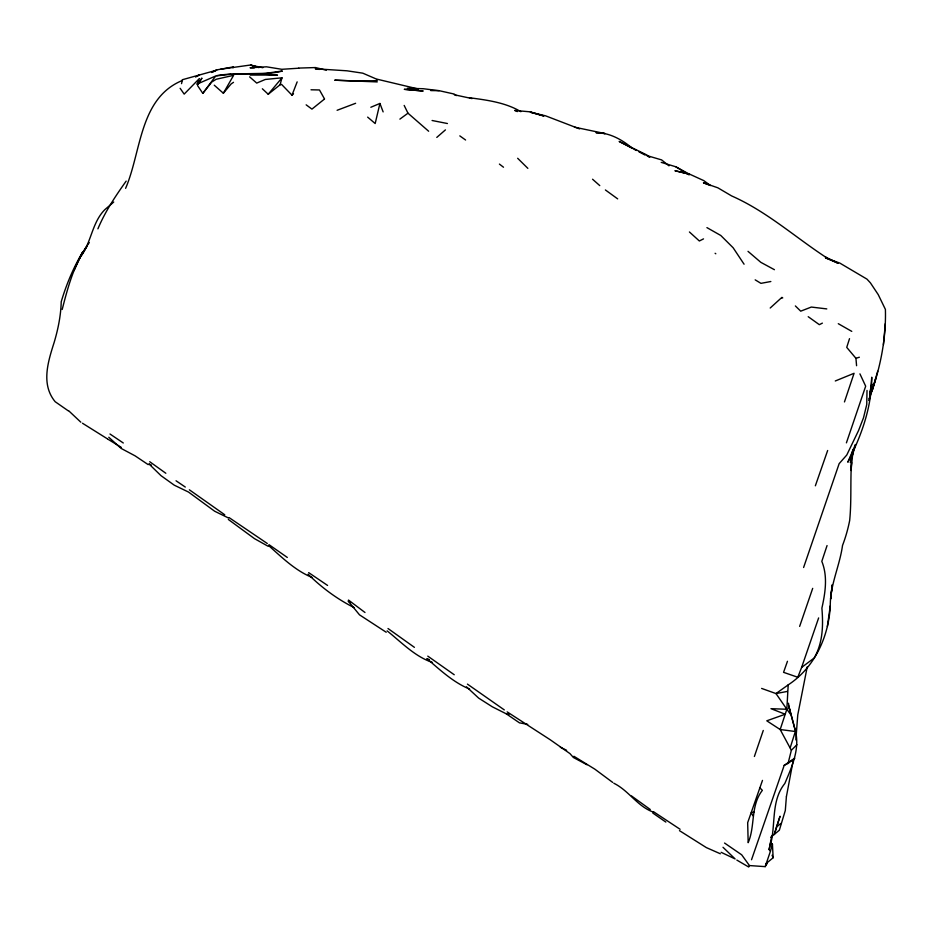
<?xml version="1.0" encoding="UTF-8"?>
<svg xmlns="http://www.w3.org/2000/svg" width="932" height="932" viewBox="0 0 932 932"><rect width="100%" height="100%" fill="white"/><g stroke="black" fill="none" stroke-linecap="round" stroke-linejoin="round"><path stroke-width="1.4" d="M867.016 390.438L866.737 404.593L863.51 417.781L858.605 430.421L846.769 455.026L839.149 463.647L803.605 567.495M759.848 787.785L762.353 790.348C750.295 805.807 755.433 825.775 748.175 842.691L747.674 822.665L762.481 780.399M751.53 859.735L784.208 765.323L788.064 763.436L791.35 750.272L780.177 729.535L786.841 709.264L788.204 684.869C814.556 667.673 828.781 636.673 830.272 605.8C830.121 584.842 839.685 566.004 842.528 545.441C845.627 537.345 847.992 529.003 849.669 520.499C851.592 501.381 850.287 481.716 851.487 462.377L851.114 470.52M795.858 739.926L797.757 714.902L807.263 666.729M786.387 796.802L785.303 810.537L779.338 830.226L770.787 837.262M869.975 398.267L871.746 377.215C871.769 407.272 861.378 435.827 847.817 462.225L855.436 444.541M770.38 845.196C776.03 824.68 770.659 800.972 784.837 783.486C791.955 766.558 800.32 748.617 795.136 729.873L788.798 706.165L795.136 729.873M869.23 398.651C879.831 370.167 886.274 339.912 885.4 309.401L878.224 294.605L870.406 282.85L866.958 279.122L839.79 263.069L825.461 257.849L838.159 263.29L825.519 257.034M883.454 344.642L885.318 323.625M851.137 469.646L853.06 450.086M832.194 584.795L830.61 599.043L832.183 585.319M793.214 760.43L786.398 796.65M827.371 626.479L830.272 605.8M852.99 450.098L852.128 455.725L853.456 449.038M869.16 400.585L869.568 397.871M869.975 395.156L870.593 391.079M869.195 400.539L869.626 397.801M870.069 395.063L871.804 384.089L869.894 392.011M852.663 450.471L850.392 462.552L855.553 444.564M724.548 843.041L741.686 854.807L749.433 865.56L765.172 866.632L770.438 851.254L769.11 849.553L771.708 836.167M62.199 309.471C68.094 286.299 74.676 262.032 89.297 242.588M769.11 849.553L770.601 842.656L772.43 844.136L773.141 857.731L765.638 863.964M370.831 107.262L379.918 103.452L375.177 123.537L367.662 117.129M181.53 83.647L182.497 79.686L216.702 70.168L211.611 72.475M262.358 88.785L268.218 94.249L280.054 84.789L281.988 77.81L265.305 79.465L256.719 83.088L249.636 76.878M770.438 851.254L772.43 844.136M877.688 371.251L871.991 391.009L875.894 378.043M776.519 826.929L774.282 834.524L780.061 816.211L776.519 826.929L781.016 823.387M770.205 308.014L781.96 297.331M790.208 747.779L795.334 731.504L780.177 729.535L766.78 720.809L785.245 714.238L770.974 708.681L786.841 709.264L790.324 714.052L788.46 703.217M849.518 338.666L846.734 347.38L855.937 358.307L856.578 365.717M125.61 188.334C141.431 151.578 139.334 98.384 182.136 80.548L182.497 79.686M827.057 545.558L821.814 561.355C827.919 576.454 825.286 592.764 821.896 608.165C823.306 625.267 822.968 642.684 814.172 658.027L801.613 667.44L797.792 677.261L783.567 672.333L787.458 661.289M818.634 617.928L801.613 667.44M763.273 730.455L754.384 756.481M844.462 401.937L854.062 373.301L835.293 380.978M812.692 588.36L799.644 626.397M197.864 84.299L201.825 78.265L197.864 84.299L197.095 84.101L199.378 78.556L184.175 94.109L180.121 88.295M815.36 485.793L827.651 450.505M846.407 442.851L865.677 386.197L859.933 373.86M280.054 84.789L281.546 84.369L291.996 95.181L297.157 81.876M233.035 67.815L233.408 66.883L216.643 69.923L211.576 72.312M97.907 228.841C105.025 211.75 115.451 196.151 126.146 181.123M73.989 270.606L82.762 251.85C73.5 267.426 66.358 284.388 61.221 301.758C60.871 315.517 58.11 329.043 54.219 342.207C48.161 361.336 40.67 384.217 55.163 401.704L68.176 410.767M749.433 865.56L748.676 866.993L736.828 860.073M214.255 85.196L223.342 93.235L233.606 75.341L216.142 79.278L211.75 82.051L202.803 93.363L197.526 85.511M765.172 866.632L767.339 863.218M87.119 246.234L79.488 258.152C91.464 243.59 91.511 223.063 104.803 209.677L113.727 202.046M202.803 93.363L215.735 75.97L197.095 84.101M223.342 93.235L231.113 83.95L233.501 82.331M268.218 94.249L281.988 77.81M791.35 750.272L796.93 744.715M291.996 95.181L293.522 93.841M436.782 137.412L445.438 129.874M788.064 763.436L794.763 758.252L784.208 765.323M399.886 119.121L407.971 113.191L404.173 105.433M788.204 684.869L775.995 693.571L761.63 688.422M195.557 77.03L199.646 74.735L197.374 76.016M822.374 323.124L819.344 324.674L808.207 316.694M703.52 238.883L699.349 240.98L689.424 231.975M324.534 99.002L311.94 109.114L306.162 104.838M355.628 103.289L337.104 110.291M855.937 358.307L859.351 357.224M787.307 691.428L775.995 693.571L786.841 709.264M770.834 281.511L760.943 283.351L755.188 279.856M220.791 69.178L250.557 65.007L255.624 66.556M754.046 812.11L751.308 812.553L752.765 815.698M282.035 71.135C260.645 76.389 238.534 71.729 216.946 75.609M282.21 71.03L265.608 73.348L233.175 73.966M216.41 75.865L231.078 74.211M781.738 297.995L782.752 297.89M298.694 68.211L281.825 69.306L266.494 66.813L250.067 67.756L254.285 67.896M377.262 80.595L360.206 81.154L334.728 80.187L377.25 81.923M298.811 68.083L315.47 67.558L326.328 70.215M360.206 81.154L361.791 81.142M456.365 95.612L454.105 94.027L439.147 90.684L423.256 88.726L407.214 88.272M430.735 90.579L439.147 90.684M311.008 89.787L319.478 89.961L324.464 98.85M469.483 97.755C486.853 100.039 505.785 102.532 520.848 111.689M826.789 308.911L811.318 307.059L800.716 311.172L795.369 305.941M466.454 686.802L478.687 698.126L492.282 706.782L506.402 713.9L509.14 714.25M319.385 69.434L315.261 68.77L347.03 70.809L362.781 73.174L376.714 79.185M454.315 94.761L472.046 98.582M527.733 724.362L519.462 722.848L506.402 713.9M432.087 120.496L447.418 123.525M262.812 67.71L250.545 65.124L258.91 67.617M469.623 689.074C453.604 682.585 439.962 669.898 426.879 658.586L429.349 659.681M377.274 79.243L418.421 89.029M574.485 127.16L605.148 133.591L595.979 132.659C609.808 132.682 622.32 139.8 632.618 148.514L619.151 141.443L646.75 154.933L649.755 157.252M432.436 662.431C414.996 656.687 401.343 642.206 387.13 630.871M543.682 115.987L530.366 112.224L545.57 115.824L579.622 128.907M661.219 162.366L675.817 166.781L689.54 174.272L674.931 170.707L689.82 174.237L703.765 180.61L710.568 185.55L703.45 182.812L717.85 187.81L731.632 195.93C767.048 211.529 795.602 237.66 827.534 258.339M543.682 115.952L530.366 111.852L514.744 110.442L517.353 111.595M312.337 577.572C295.444 570.71 282.058 557.557 268.637 545.593L267.985 546.187L254.459 538.626L228.352 519.462M720.343 853.77L706.351 847.596L679.475 830.645M354.207 607.629C337.233 599.194 321.575 587.51 308.084 574.182M151.357 465.045L148.91 463.891L160.991 475.658L174.284 485.188L188.497 492.049L214.616 511.202L228.422 517.959M721.135 852.326L735.115 858.931L723.011 847.293M560.342 747.254L566.621 750.295M633.877 149.167L636.381 150.483M638.898 151.8L645.165 155.096M587.009 764.776L573.39 757.483L569.965 753.615L550.218 739.752L507.159 711.885M774.422 269.697L760.827 262.335L748.023 251.36M706.922 227.618L720.786 235.481L733.146 247.772L744.074 264.21M838.287 323.695L851.766 331.373M573.891 756.271L594.849 769.168L612.673 782.402M675.817 166.781L689.144 174.925M82.494 423.245L107.273 438.762M107.728 439.089L121.242 447.36M386.209 632.246L359.507 614.84L348.137 600.989L350.397 602.713M648.87 156.809L646.971 155.597L661.615 159.908L668.978 165.838M224.74 514.767L189.359 489.801M267.298 543.507L229.074 517.598M148.2 464.637L135.093 455.853L121.09 448.397L108.788 437.271M653.39 811.632L680.104 829.282M308.667 572.621L327.575 585.436M109.988 434.009L123.292 442.991M176.043 480.784L185.293 487.052M504.294 709.904L467.433 684.123M287.312 557.452L268.999 544.661M665.856 822.082L652.831 813.053L652.773 811.912C637.092 805.994 628.82 790.627 613.838 783.241M427.776 656.128L454.233 674.745M388.003 628.529L414.402 647.344M715.124 253.294L715.799 253.76M650.291 809.512L631.558 795.986M459.814 135.886L465.592 140.01M149.726 461.724L165.826 473.27M364.983 612.487L348.475 600.057M605.392 189.965L617.671 198.877M499.412 164.09L503.501 167.224M428.65 131.237L407.971 113.191M592.554 179.224L599.765 185.608M68.642 410.721L80.828 422.196M517.656 158.277L527.85 168.354M772.069 855.25L773.141 857.731M379.918 103.452L383.134 111.898M266.319 74.409L249.939 74.688L277.468 75.119L266.319 74.409M422.93 90.998L404.43 89.332L422.93 90.998"/></g></svg>
